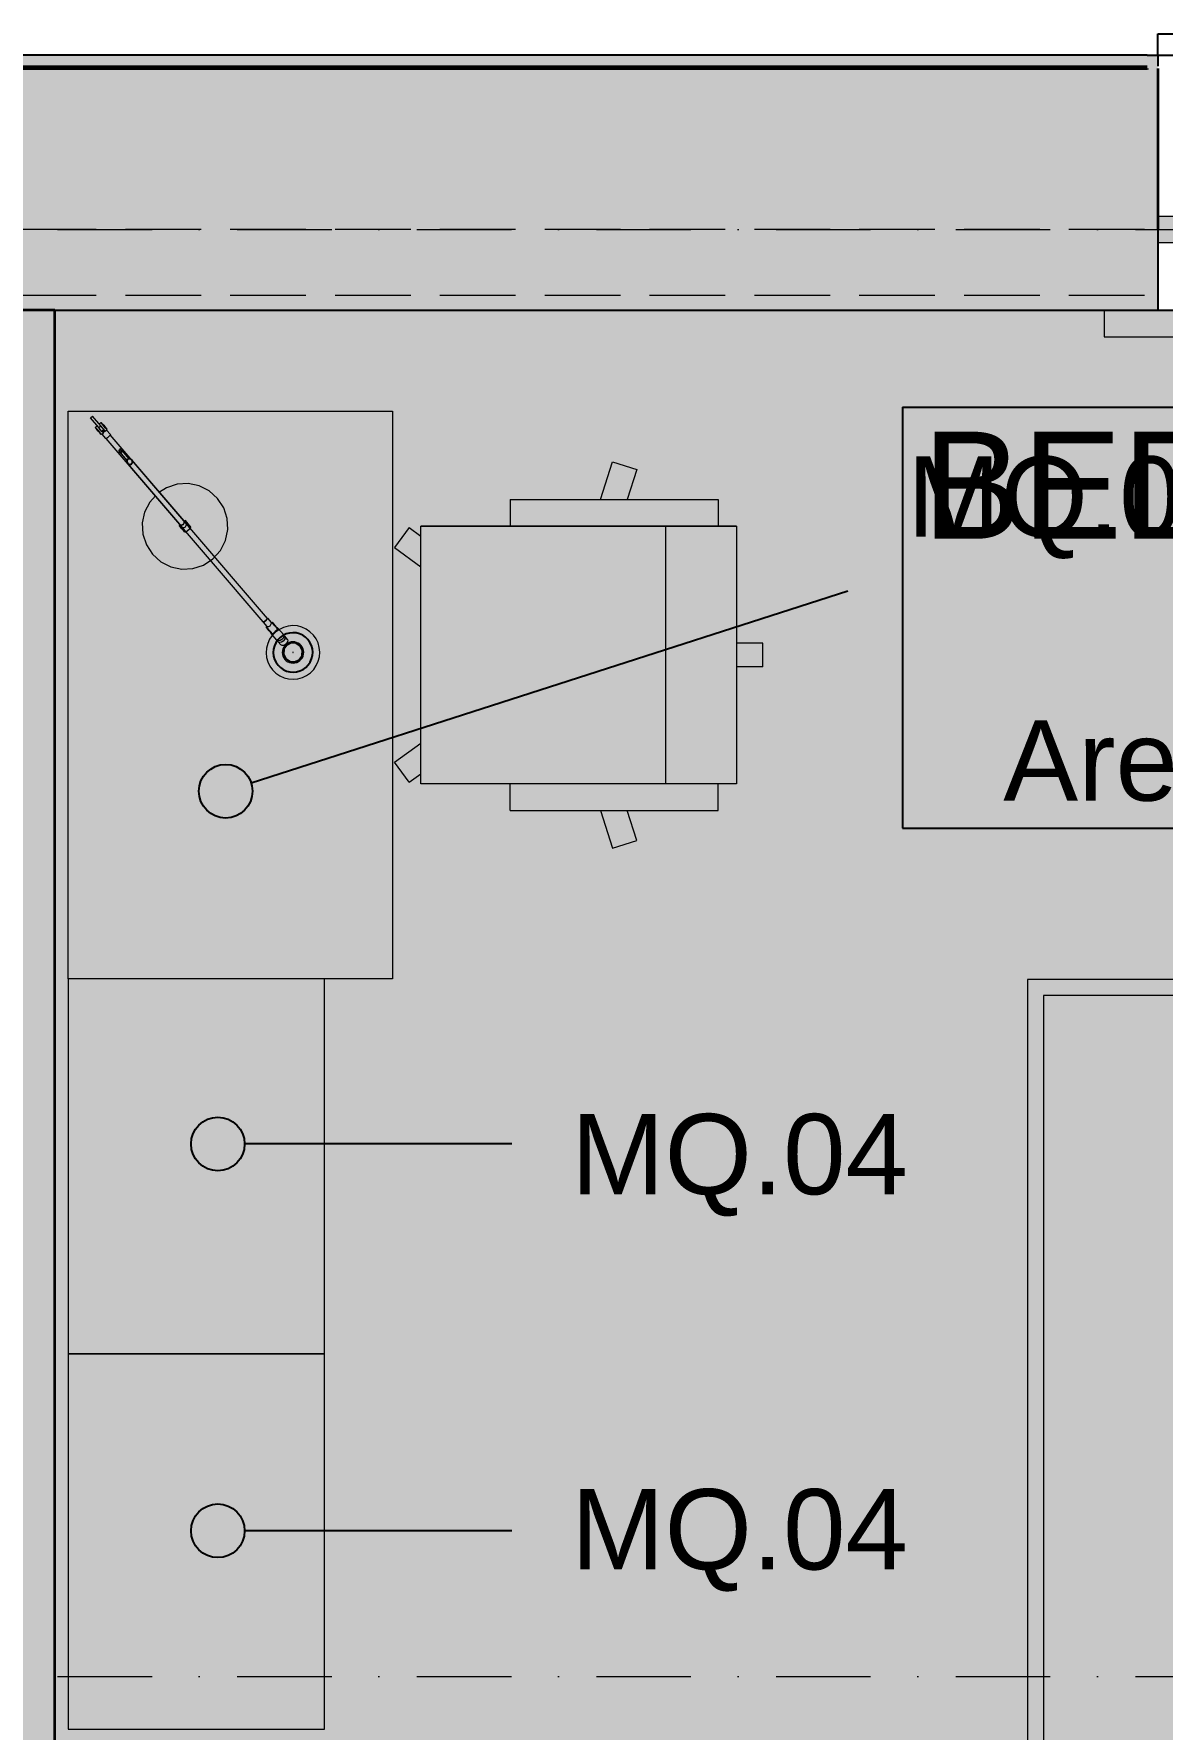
# Model space of a CAD drawing. Header units: millimetres. Extents: x -14278 to 103595, y -22378 to 34603.
# Drawn here: x 74082 to 76188, y -5315 to -2152 of the extents above; entities that cross this region are included whole.
import ezdxf
from ezdxf.enums import TextEntityAlignment as Align

# ---------------------------------------------------------------- set-up
doc = ezdxf.new("R2010")
doc.units = ezdxf.units.MM
doc.header["$MEASUREMENT"] = 0
for name, pattern in [('Dashed', [282.222223, 141.111112, -141.111112]), ('Dot & Dashed', [335.138881, 176.388884, -88.194442, 0, -70.555556]), ('Hidden Line', [195.611112, 141.111112, -54.5])]:
    doc.linetypes.add(name, pattern=pattern)
for name, color, linetype in [('A-Zz_20_10_90-T_TextFFEInternal', 7, 'Continuous'), ('NewA-Ee_25_10-M_WallsExternal', 7, 'Continuous'), ('NewA-Ee_25_10-M_WallsInternal', 7, 'Continuous'), ('NewA-Ee_30_10-M_Roofs', 7, 'Continuous'), ('NewA-Ee_30_40-M_Floors', 7, 'Continuous'), ('NewA-Ee_40_20-M_GeneralFFAndEInternalFixed', 7, 'Continuous'), ('NewA-Ee_40_20-M_GeneralFFAndEInternalMovable', 7, 'Continuous'), ('NewA-SL-M_SpacesInternal', 7, 'Continuous'), ('NewA-Ss_30_25-M_CeilingAndSoffitSystems', 7, 'Continuous'), ('NewA-Zz_20_10_90-T_TextFFEInternal', 7, 'Continuous'), ('NewA-Zz_35_40_80-M_GridStructural', 7, 'Continuous'), ('NewA-Zz_50_90_00-M_GrossInternal', 7, 'Continuous'), ('NewA-Zz_60_50_90-P_VoidOpening', 7, 'Continuous')]:
    doc.layers.add(name, color=color, linetype=linetype)
doc.styles.add('GENERATED_STYLE_1', font='')
doc.styles.get('GENERATED_STYLE_1').set_extended_font_data('Arial')

# ---------------------------------------------------------------- blocks, each defined once
blk = doc.blocks.new('Slab_29_2', base_point=(94289.5, -11216.8))
at = {"layer": 'NewA-Ee_30_40-M_Floors', "linetype": 'Continuous', "lineweight": 13}
blk.add_hatch(color=254, dxfattribs=at).paths.add_polyline_path([(94289.5, -11216.8), (94289.5, -4919.6), (96739.2, -4919.6), (96739.2, -2667.5), (62189.8, -2667.5), (62189.8, -11216.8)])
at = {"layer": 'NewA-Ee_30_40-M_Floors', "color": 6, "linetype": 'Continuous', "lineweight": 13, "flags": 128}
blk.add_lwpolyline([(94289.5, -11216.8), (62189.8, -11216.8), (62189.8, -2667.5), (96739.2, -2667.5), (96739.2, -4919.6), (94289.5, -4919.6)], close=True, dxfattribs=at)
blk = doc.blocks.new('BEDROOM_207_32_2', base_point=(76461.8, -3202.3))
at = {"layer": 'NewA-SL-M_SpacesInternal', "color": 253, "linetype": 'Continuous', "lineweight": 13}
for p, q in [((74121.1, -2667.5), (74121.1, -6670.9)), ((77950.7, -2667.5), (74121.1, -2667.5))]:
    blk.add_line(p, q, dxfattribs=at)
at = {"layer": 'NewA-SL-M_SpacesInternal', "linetype": 'Continuous'}
for p, q in [((75703.2, -2848.7), (75703.2, -3163)), ((75703.2, -2848.7), (77220.5, -2848.7)), ((75703.2, -3163), (75703.2, -3398.7)), ((75703.2, -3398.7), (75703.2, -3634.4)), ((75703.2, -3634.4), (77220.5, -3634.4))]:
    blk.add_line(p, q, dxfattribs=at)
at = {"layer": 'NewA-SL-M_SpacesInternal', "color": 5, "lineweight": 70, "style": 'GENERATED_STYLE_1'}
for tag, height, p in [('ROOM_NAME', 200, (76461.8, -2894.4)), ('ROOM_NUMBER', 150, (76461.8, -3197.3)), ('adj_text', 150, (76461.8, -3433))]:
    blk.add_attdef(tag, text='', height=height, dxfattribs=at).set_placement(p, align=Align.TOP_CENTER)
blk = doc.blocks.new('Slab_41_2', base_point=(74121.1, -2667.5))
at = {"layer": 'NewA-Ss_30_25-M_CeilingAndSoffitSystems', "linetype": 'Continuous', "lineweight": 0}
blk.add_hatch(color=255, dxfattribs=at).paths.add_polyline_path([(74121.1, -2667.5), (74121.1, -6670.9), (74947.6, -6670.9), (74947.6, -9621.9), (76180.5, -9621.9), (76180.5, -6670.9), (77950.7, -6670.9), (77950.7, -2667.5)])
at = {"layer": 'NewA-Ss_30_25-M_CeilingAndSoffitSystems', "color": 6, "linetype": 'Continuous', "lineweight": 13, "flags": 128}
blk.add_lwpolyline([(74121.1, -2667.5), (74121.1, -6670.9), (74947.6, -6670.9), (74947.6, -9621.9), (76180.5, -9621.9), (76180.5, -6670.9), (77950.7, -6670.9), (77950.7, -2667.5)], close=True, dxfattribs=at)
blk = doc.blocks.new('Double Window 19_2')
at = {"layer": 'NewA-Ee_25_10-M_WallsExternal', "linetype": 'Continuous', "lineweight": 13}
for points in [[(-750, 0), (-750, -50), (-700, -50), (-700, 0)], [(0, -50), (0, 0), (-50, 0), (-50, -50)], [(0, 0), (0, -50), (50, -50), (50, 0)], [(750, -50), (750, 0), (700, 0), (700, -50)]]:
    blk.add_hatch(color=104, dxfattribs=at).paths.add_polyline_path(points)
at = {"layer": 'NewA-Ee_25_10-M_WallsExternal', "linetype": 'Continuous'}
for p, q in [((-750, 300), (-750, 340)), ((-750, 340), (750, 340)), ((750, 340), (750, 300)), ((-700, 0), (-50, 0)), ((50, 0), (700, 0)), ((-750, -24.9), (-750, -50)), ((-700, -25), (-50, -25)), ((50, -25), (700, -25)), ((750, -24.9), (750, -50)), ((-50, -50), (-700, -50)), ((700, -50), (50, -50)), ((-750, -175.2), (750, -175.2))]:
    blk.add_line(p, q, dxfattribs=at)
at = {"layer": 'NewA-Ee_25_10-M_WallsExternal', "linetype": 'Dashed'}
blk.add_line((-750, 300), (750, 300), dxfattribs=at)
at = {"layer": 'NewA-Ee_25_10-M_WallsExternal', "color": 24, "linetype": 'Continuous', "lineweight": 13}
for p, q in [((-750, 0), (-700, 0)), ((-700, 0), (-700, -50)), ((-50, -50), (-50, 0)), ((-50, 0), (0, 0)), ((0, 0), (50, 0)), ((50, 0), (50, -50)), ((700, -50), (700, 0)), ((700, 0), (750, 0)), ((-700, -50), (-750, -50)), ((0, -50), (-50, -50)), ((50, -50), (0, -50)), ((750, -50), (700, -50))]:
    blk.add_line(p, q, dxfattribs=at)
at = {"layer": 'NewA-Ee_25_10-M_WallsExternal', "color": 92, "linetype": 'Continuous', "lineweight": 35}
for p, q in [((-750, 0), (-750, -24.9)), ((750, 0), (750, -24.9))]:
    blk.add_line(p, q, dxfattribs=at)
blk = doc.blocks.new('Wall_68_2', base_point=(62039.5, -2517.3))
at = {"layer": 'NewA-Ee_25_10-M_WallsExternal', "linetype": 'Continuous', "lineweight": 13}
for points in [[(72319.6, -2192.3), (72319.6, -2212.5), (76159.4, -2212.5), (76159.4, -2192.3)], [(76159.4, -2192.3), (76159.4, -2492.3), (76179.5, -2492.3), (76179.5, -2192.3)], [(72299.5, -2492.3), (72299.5, -2517.3), (76179.5, -2517.3), (76179.5, -2492.3), (76159.4, -2492.3), (76159.4, -2217.2), (72319.6, -2217.2), (72319.6, -2492.3)], [(76179.5, -2517.3), (72299.5, -2517.3), (72299.5, -2542.3), (72312.5, -2542.3), (72312.5, -2587.6), (76166.5, -2587.6), (76166.5, -2542.3), (76179.5, -2542.3)], [(76166.5, -2667.5), (76179.5, -2667.5), (76179.5, -2542.3), (76166.5, -2542.3)], [(72312.5, -2587.6), (72312.5, -2651.1), (76166.5, -2651.1), (76166.5, -2587.6)], [(76166.5, -2651.1), (72312.5, -2651.1), (72312.5, -2667.5), (76166.5, -2667.5)]]:
    blk.add_hatch(color=6, dxfattribs=at).paths.add_polyline_path(points)
at = {"layer": 'NewA-Ee_25_10-M_WallsExternal', "linetype": 'Continuous'}
for p, q in [((72319.6, -2212.5), (76159.4, -2212.5)), ((76159.4, -2192.3), (76179.5, -2192.3)), ((76179.5, -2192.3), (76179.5, -2212.5)), ((76179.5, -2517.3), (76179.5, -2542.3)), ((76179.5, -2542.3), (76179.5, -2587.6)), ((76179.5, -2587.6), (76179.5, -2651.1)), ((76179.5, -2651.1), (76179.5, -2667.5)), ((76166.5, -2667.5), (76179.5, -2667.5))]:
    blk.add_line(p, q, dxfattribs=at)
at = {"layer": 'NewA-Ee_25_10-M_WallsExternal', "color": 92, "linetype": 'Continuous', "lineweight": 35}
for p, q in [((72319.6, -2217.2), (76159.4, -2217.2)), ((76179.5, -2217.2), (76179.5, -2492.3)), ((76179.5, -2492.3), (76179.5, -2517.3))]:
    blk.add_line(p, q, dxfattribs=at)
at = {"layer": 'NewA-Ee_25_10-M_WallsExternal', "linetype": 'Continuous', "flags": 128}
for points in [[(76159.4, -2192.3), (72319.6, -2192.3)], [(72312.5, -2667.5), (76166.5, -2667.5)]]:
    blk.add_lwpolyline(points, dxfattribs=at)
at = {"layer": 'NewA-Ee_25_10-M_WallsExternal', "linetype": 'Continuous', "zscale": 1000}
blk.add_blockref('Double Window 19_2', (76929.5, -2492.3), dxfattribs=at)
blk = doc.blocks.new('Wall_82_2', base_point=(73971.1, -2667.5))
at = {"layer": 'NewA-Ee_25_10-M_WallsInternal', "linetype": 'Continuous', "lineweight": 13}
blk.add_hatch(color=6, dxfattribs=at).paths.add_polyline_path([(73971.1, -6670.9), (74121.1, -6670.9), (74121.1, -2667.5), (73971.1, -2667.5)])
at = {"layer": 'NewA-Ee_25_10-M_WallsInternal', "color": 92, "linetype": 'Continuous', "lineweight": 35, "flags": 128}
for points in [[(74121.1, -2667.5), (73971.1, -2667.5)], [(74121.1, -6670.9), (74121.1, -2667.5)]]:
    blk.add_lwpolyline(points, dxfattribs=at)
blk = doc.blocks.new('Morph_19_2', base_point=(62039.5, -17767.3))
at = {"layer": 'NewA-Ee_40_20-M_GeneralFFAndEInternalMovable', "linetype": 'Continuous'}
for p, q in [((74241.9, -2928.3), (74241.2, -2929.4)), ((74241.2, -2929.4), (74241.2, -2930.9)), ((74241.2, -2930.9), (74241.9, -2932.2)), ((74243.1, -2927.8), (74241.9, -2928.3)), ((74241.9, -2932.2), (74243.1, -2933.1)), ((74244.5, -2928), (74243.1, -2927.8)), ((74243.1, -2933.1), (74244.5, -2933.3)), ((74245.7, -2928.9), (74244.5, -2928)), ((74244.5, -2933.3), (74245.7, -2932.8)), ((74246.4, -2930.3), (74245.7, -2928.9)), ((74245.7, -2932.8), (74246.4, -2931.7)), ((74246.4, -2931.7), (74246.4, -2930.3)), ((74257.1, -2946.1), (74255.7, -2948.3)), ((74255.7, -2948.3), (74255.7, -2951.1)), ((74255.7, -2951.1), (74257, -2953.7)), ((74257, -2953.7), (74259.4, -2955.5)), ((74259.5, -2945.1), (74257.1, -2946.1)), ((74259.4, -2955.5), (74262.1, -2955.8)), ((74262.3, -2945.5), (74259.5, -2945.1)), ((74262.1, -2955.8), (74264.5, -2954.8)), ((74264.6, -2947.2), (74262.3, -2945.5)), ((74264.5, -2954.8), (74265.9, -2952.6)), ((74266, -2949.8), (74264.6, -2947.2)), ((74265.9, -2952.6), (74266, -2949.8)), ((74562.4, -3288.7), (74554, -3292.7)), ((74571.7, -3289.4), (74562.4, -3288.7)), ((74579.4, -3294.7), (74571.7, -3289.4)), ((74548.7, -3300.4), (74548, -3309.7)), ((74548, -3309.7), (74552, -3318.1)), ((74554, -3292.7), (74548.7, -3300.4)), ((74552, -3318.1), (74559.7, -3323.4)), ((74569, -3324.1), (74577.4, -3320.1)), ((74577.4, -3320.1), (74582.7, -3312.4)), ((74583.4, -3303.1), (74579.4, -3294.7)), ((74582.7, -3312.4), (74583.4, -3303.1)), ((74559.7, -3323.4), (74569, -3324.1))]:
    blk.add_line(p, q, dxfattribs=at)
at = {"layer": 'NewA-Ee_40_20-M_GeneralFFAndEInternalMovable', "color": 6, "linetype": 'Continuous', "lineweight": 13, "flags": 128}
for points in [[(74187.5, -2868.7), (74191.3, -2865.5)], [(74187.7, -2868.9), (74187.5, -2868.7)], [(74203.2, -2887), (74187.7, -2868.9)], [(74191.5, -2865.7), (74191.3, -2865.5)], [(74207, -2883.8), (74191.5, -2865.7)], [(74204, -2880.2), (74207, -2877.6)], [(74207.8, -2878.6), (74207, -2877.6)], [(74207.6, -2878.4), (74208.4, -2877.7)], [(74209.2, -2878.6), (74208.4, -2877.7)], [(74197, -2887.5), (74197.8, -2886.8)], [(74197.8, -2888.4), (74197, -2887.5)], [(74197.1, -2886.1), (74200.2, -2883.5)], [(74198, -2887.1), (74197.1, -2886.1)], [(74199.7, -2890.6), (74197.8, -2888.4)], [(74200.2, -2889.6), (74198, -2887.1)], [(74202.3, -2893.7), (74199.7, -2890.6)], [(74203.1, -2893.1), (74200.2, -2889.6)], [(74204.9, -2896.7), (74202.3, -2893.7)], [(74206, -2896.5), (74203.1, -2893.1)], [(74203.2, -2887), (74207, -2883.8)], [(74206.1, -2890.5), (74203.2, -2887)], [(74206.8, -2898.9), (74204.9, -2896.7)], [(74208.1, -2898.9), (74206, -2896.5)], [(74209.1, -2893.9), (74206.1, -2890.5)], [(74207.4, -2899.6), (74206.8, -2898.9)], [(74209.9, -2887.2), (74207, -2883.8)], [(74207.4, -2899.6), (74208.2, -2899)], [(74210, -2881.2), (74207.8, -2878.6)], [(74208.8, -2899.7), (74208.1, -2898.9)], [(74208.8, -2893.6), (74212.6, -2890.3)], [(74208.8, -2899.7), (74209.9, -2898.8)], [(74211.2, -2896.3), (74209.1, -2893.9)], [(74211.1, -2880.9), (74209.2, -2878.6)], [(74209.5, -2894.4), (74211, -2892.3)], [(74216.5, -2907.2), (74209.6, -2899.1)], [(74211.3, -2892.7), (74209.8, -2894.7)], [(74212.9, -2890.6), (74209.9, -2887.2)], [(74210.1, -2898.6), (74209.9, -2898.7)], [(74213, -2884.6), (74210, -2881.2)], [(74211.3, -2896.9), (74210.1, -2898.6)], [(74210.2, -2895.2), (74211.8, -2893.2)], [(74211, -2892.3), (74213.3, -2891.1)], [(74213.7, -2883.9), (74211.1, -2880.9)], [(74212.7, -2895.3), (74211.1, -2896.3)], [(74211.5, -2896.7), (74211.2, -2896.3)], [(74213.6, -2891.5), (74211.3, -2892.7)], [(74213.2, -2894.8), (74211.3, -2896.9)], [(74211.8, -2893.2), (74214, -2892)], [(74214.9, -2893.1), (74212.9, -2890.6)], [(74215.9, -2888), (74213, -2884.6)], [(74215.5, -2893.3), (74213.2, -2894.8)], [(74216.3, -2887), (74213.7, -2883.9)], [(74214.9, -2893), (74213.7, -2894.5)], [(74215.3, -2893.4), (74214.9, -2893.1)], [(74217.4, -2892.4), (74215.5, -2893.3)], [(74218, -2890.5), (74215.9, -2888)], [(74218.2, -2889.1), (74216.3, -2887)], [(74217.4, -2907.1), (74216.5, -2907.2)], [(74510.2, -3249.3), (74217.1, -2907.1)], [(74217.5, -2892.2), (74217.4, -2892.4)], [(74219.2, -2906.1), (74217.4, -2907.1)], [(74217.6, -2892.2), (74218.7, -2891.3)], [(74224.8, -2900), (74217.9, -2891.9)], [(74218.7, -2891.3), (74218, -2890.5)], [(74218.1, -2890.5), (74218.8, -2889.9)], [(74218.8, -2889.9), (74218.2, -2889.1)], [(74221.4, -2904.4), (74219.2, -2906.1)], [(74223.4, -2902.5), (74221.4, -2904.4)], [(74224.6, -2900.9), (74223.4, -2902.5)], [(74224.8, -2900), (74224.6, -2900.9)], [(74517.8, -3242.8), (74224.7, -2900.6)], [(74241.9, -2932.2), (74255.7, -2948.3)], [(74245.7, -2928.9), (74259.5, -2945.1)], [(74257, -2953.7), (74354.1, -3067.1)], [(74264.6, -2947.2), (74361.7, -3060.6)], [(74308.8, -3014.1), (74298.2, -3025.9), (74288.7, -3044.5), (74284.4, -3064.9), (74285.5, -3085.8), (74292, -3105.7), (74303.4, -3123.2), (74318.9, -3137.1), (74337.6, -3146.6), (74358, -3150.9), (74378.9, -3149.8), (74398.7, -3143.3), (74416.2, -3131.9), (74430.2, -3116.3), (74439.6, -3097.7), (74443.9, -3077.3), (74442.8, -3056.4), (74436.3, -3036.6), (74424.9, -3019.1), (74409.4, -3005.1), (74390.8, -2995.7), (74370.3, -2991.4), (74349.5, -2992.5), (74329.6, -2999), (74316.3, -3007.6)], [(74353.1, -3065.8), (74353.7, -3067.4)], [(74353.4, -3068.5), (74354.1, -3067.9)], [(74353.7, -3067.4), (74357.2, -3071.4)], [(74353.7, -3067.4), (74355.9, -3068.7)], [(74354.1, -3067.1), (74356.1, -3068.3)], [(74358.5, -3068.3), (74360.8, -3067.1)], [(74358.5, -3068.8), (74361.1, -3067.5)], [(74362.1, -3060.2), (74360.6, -3059.3)], [(74360.8, -3067.1), (74362.3, -3065.1)], [(74361.1, -3067.5), (74362.7, -3065.2)], [(74362.6, -3062.7), (74361.7, -3060.6)], [(74362.1, -3060.2), (74365.5, -3064.3)], [(74363.1, -3062.5), (74362.1, -3060.2)], [(74362.3, -3065.1), (74362.6, -3062.7)], [(74362.5, -3060.7), (74363.2, -3060)], [(74362.7, -3065.2), (74363.1, -3062.5)], [(74364, -3061), (74363.2, -3060)], [(74363.9, -3060.8), (74364.7, -3060.2)], [(74366.2, -3063.5), (74364, -3061)], [(74365.4, -3061), (74364.7, -3060.2)], [(74367.3, -3063.2), (74365.4, -3061)], [(74366.7, -3066.7), (74365.5, -3064.3)], [(74369.1, -3066.9), (74366.2, -3063.5)], [(74366.6, -3068.7), (74366.7, -3066.7)], [(74369.9, -3066.2), (74367.3, -3063.2)], [(74372, -3070.3), (74369.1, -3066.9)], [(74372.5, -3069.3), (74369.9, -3066.2)], [(74353.3, -3069.9), (74354, -3069.3)], [(74354, -3070.7), (74353.3, -3069.9)], [(74354.2, -3069.4), (74353.4, -3068.5)], [(74355.9, -3073), (74354, -3070.7)], [(74356.3, -3071.9), (74354.2, -3069.4)], [(74355.9, -3068.7), (74358.5, -3068.8)], [(74358.5, -3076), (74355.9, -3073)], [(74356.1, -3068.3), (74358.5, -3068.3)], [(74359.2, -3075.3), (74356.3, -3071.9)], [(74357.2, -3071.4), (74359.4, -3072.9)], [(74361.1, -3079), (74358.5, -3076)], [(74362.2, -3078.8), (74359.2, -3075.3)], [(74359.4, -3072.9), (74361.4, -3073.2)], [(74363, -3081.3), (74361.1, -3079)], [(74361.9, -3073.2), (74362.4, -3073.3)], [(74364.3, -3081.3), (74362.2, -3078.8)], [(74362.4, -3073.3), (74365.1, -3072.2)], [(74363.7, -3082.1), (74363, -3081.3)], [(74363.7, -3082.1), (74364.4, -3081.4)], [(74365.1, -3082.2), (74364.3, -3081.3)], [(74365.1, -3072.2), (74366.6, -3069.7)], [(74365.1, -3082.2), (74375, -3073.7)], [(74366.6, -3069.7), (74366.6, -3069.2)], [(74374.2, -3072.8), (74372, -3070.3)], [(74374.4, -3071.5), (74372.5, -3069.3)], [(74375, -3073.7), (74374.2, -3072.8)], [(74374.3, -3073), (74375.1, -3072.3)], [(74375.1, -3072.3), (74374.4, -3071.5)], [(74510, -3249.1), (74509.9, -3249.7)], [(74509.9, -3249.7), (74510.8, -3249.6)], [(74509.9, -3249.7), (74516.9, -3257.9)], [(74511.1, -3249.3), (74510.2, -3249.3)], [(74510.8, -3249.6), (74512.6, -3248.6)], [(74512.7, -3248.4), (74511.1, -3249.3)], [(74512.6, -3248.6), (74514.7, -3246.9)], [(74514.7, -3246.8), (74512.7, -3248.4)], [(74514.7, -3246.9), (74516.7, -3245)], [(74516.5, -3245.1), (74514.7, -3246.8)], [(74516, -3258.4), (74516.8, -3257.7)], [(74517.6, -3243.7), (74516.5, -3245.1)], [(74516.7, -3245), (74518, -3243.4)], [(74518.2, -3242.5), (74517.6, -3242.6)], [(74517.8, -3242.8), (74517.6, -3243.7)], [(74518, -3243.4), (74518.2, -3242.5)], [(74518.1, -3258.1), (74518.2, -3258.1), (74520.4, -3257.8)], [(74518.2, -3242.5), (74525.2, -3250.7)], [(74520.4, -3257.8), (74523, -3256.5)], [(74523, -3256.5), (74524.6, -3254.2)], [(74524.6, -3254.2), (74525.3, -3252), (74525.3, -3251.9)], [(74525.1, -3250.6), (74525.9, -3249.9)], [(74525.3, -3251.9), (74525.2, -3250.7)], [(74526.7, -3250.8), (74525.9, -3249.9)], [(74526.5, -3250.7), (74527.3, -3250)], [(74528.8, -3253.3), (74526.7, -3250.8)], [(74528, -3250.8), (74527.3, -3250)], [(74529.9, -3253.1), (74528, -3250.8)], [(74531.7, -3256.8), (74528.8, -3253.3)], [(74532.5, -3256.1), (74529.9, -3253.1)], [(74534.7, -3260.2), (74531.7, -3256.8)], [(74535.1, -3259.1), (74532.5, -3256.1)], [(74515.9, -3259.8), (74516.6, -3259.1)], [(74516.6, -3260.6), (74515.9, -3259.8)], [(74516.8, -3259.3), (74516, -3258.4)], [(74518.5, -3262.8), (74516.6, -3260.6)], [(74518.9, -3261.8), (74516.8, -3259.3)], [(74516.9, -3257.9), (74518.1, -3258.1)], [(74521.1, -3265.9), (74518.5, -3262.8)], [(74521.9, -3265.2), (74518.9, -3261.8)], [(74523.7, -3268.9), (74521.1, -3265.9)], [(74524.8, -3268.6), (74521.9, -3265.2)], [(74525.6, -3271.1), (74523.7, -3268.9)], [(74525.2, -3271.4), (74524.6, -3269.9)], [(74526.9, -3271.1), (74524.8, -3268.6)], [(74535.7, -3283.6), (74525.2, -3271.4)], [(74526.1, -3271.8), (74525.2, -3271.4)], [(74526.3, -3271.9), (74525.6, -3271.1)], [(74526.3, -3271.9), (74527.1, -3271.3)], [(74527.2, -3272.1), (74526.4, -3271.9)], [(74527.7, -3272.1), (74526.9, -3271.1)], [(74527.6, -3271.9), (74527.2, -3272.1)], [(74527.7, -3272.1), (74528.7, -3271.2)], [(74529.5, -3270.3), (74528.9, -3270.8)], [(74532.2, -3267.3), (74529.5, -3270.3)], [(74535.6, -3265.1), (74532.2, -3267.3)], [(74536.8, -3262.7), (74534.7, -3260.2)], [(74537, -3261.4), (74535.1, -3259.1)], [(74536.1, -3264.6), (74535.6, -3265.1)], [(74538.2, -3284.9), (74535.7, -3283.6)], [(74536, -3260.2), (74537.4, -3261)], [(74538.3, -3286.4), (74536.2, -3283.9)], [(74536.6, -3264.5), (74537.6, -3263.6)], [(74537.6, -3263.6), (74536.8, -3262.7)], [(74536.9, -3262.8), (74537.7, -3262.2)], [(74537.7, -3262.2), (74537, -3261.4)], [(74547.8, -3273.2), (74537.4, -3261)], [(74537.4, -3261), (74537.5, -3262)], [(74537.7, -3263.1), (74537.4, -3263.4)], [(74537.6, -3262.3), (74537.7, -3263.1)], [(74538.2, -3286.6), (74538, -3285.9)], [(74541.6, -3284.4), (74538.2, -3284.9)], [(74543.1, -3292.4), (74538.2, -3286.6)], [(74540.6, -3287.8), (74538.2, -3286.6)], [(74540.8, -3287.6), (74538.3, -3286.4)], [(74544.1, -3287.3), (74540.6, -3287.8)], [(74544.1, -3287.1), (74540.8, -3287.6)], [(74545.1, -3282.3), (74541.6, -3284.4)], [(74547.5, -3285.1), (74544.1, -3287.1)], [(74547.6, -3285.3), (74544.1, -3287.3)], [(74547.7, -3279.2), (74545.1, -3282.3)], [(74550, -3282.1), (74547.5, -3285.1)], [(74550.2, -3282.1), (74547.6, -3285.3)], [(74548.7, -3275.9), (74547.7, -3279.2)], [(74547.8, -3273.2), (74548.7, -3275.9)], [(74550.1, -3276.3), (74548, -3273.9)], [(74549.7, -3275.9), (74550.3, -3276.1)], [(74550.9, -3278.9), (74550, -3282.1)], [(74550.1, -3276.3), (74550.9, -3278.9)], [(74551.2, -3278.8), (74550.2, -3282.1)], [(74555.3, -3282), (74550.3, -3276.1)], [(74550.3, -3276.1), (74551.2, -3278.8)], [(74555.1, -3288), (74552.6, -3291.1)], [(74556.1, -3284.6), (74555.1, -3288)], [(74555.3, -3282), (74556.1, -3284.6)], [(74545.6, -3293.6), (74543.1, -3292.4)], [(74549.1, -3293.2), (74545.6, -3293.6)], [(74552.6, -3291.1), (74549.1, -3293.2)], [(74565.5, -3306.2), (74565.4, -3306.3)], [(74565.4, -3306.3), (74565.4, -3306.5)], [(74565.4, -3306.5), (74565.4, -3306.6)], [(74565.4, -3306.6), (74565.6, -3306.7)], [(74565.6, -3306.1), (74565.5, -3306.2)], [(74565.8, -3306.1), (74565.6, -3306.1)], [(74565.6, -3306.7), (74565.8, -3306.8)], [(74566, -3306.2), (74565.8, -3306.1)], [(74565.8, -3306.8), (74565.9, -3306.7)], [(74565.9, -3306.7), (74566, -3306.5)], [(74566, -3306.4), (74566, -3306.2)], [(74566, -3306.5), (74566, -3306.4)]]:
    blk.add_lwpolyline(points, dxfattribs=at)
for points in [[(74518.9, -3324), (74522.7, -3331.9), (74527.7, -3338.9), (74533.9, -3345), (74541.1, -3350), (74549.1, -3353.6), (74557.5, -3355.7), (74566.2, -3356.4), (74574.9, -3355.6), (74583.3, -3353.2), (74591.1, -3349.5), (74598.2, -3344.4), (74604.3, -3338.2), (74609.2, -3331), (74612.9, -3323), (74615, -3314.6), (74615.7, -3305.9), (74614.8, -3297.2), (74612.5, -3288.8), (74608.7, -3281), (74603.7, -3273.9), (74597.4, -3267.8), (74590.3, -3262.9), (74582.3, -3259.3), (74573.9, -3257.1), (74565.2, -3256.4), (74556.5, -3257.3), (74548.1, -3259.6), (74540.3, -3263.4), (74533.2, -3268.4), (74527.1, -3274.7), (74522.1, -3281.9), (74518.5, -3289.8), (74516.4, -3298.2), (74515.7, -3306.9), (74516.5, -3315.6)], [(74550.5, -3319.4), (74553, -3321.9), (74555.9, -3323.8), (74559, -3325.3), (74562.4, -3326.1), (74565.9, -3326.4), (74569.4, -3326.1), (74572.7, -3325.1), (74575.9, -3323.6), (74578.7, -3321.6), (74581.1, -3319.1), (74583.1, -3316.2), (74584.6, -3313.1), (74585.4, -3309.7), (74585.7, -3306.2), (74585.4, -3302.7), (74584.4, -3299.4), (74582.9, -3296.2), (74580.9, -3293.4), (74578.4, -3291), (74575.5, -3289), (74572.3, -3287.6), (74569, -3286.7), (74565.5, -3286.4), (74562, -3286.8), (74558.7, -3287.7), (74555.5, -3289.2), (74552.7, -3291.2), (74550.2, -3293.7), (74548.3, -3296.6), (74546.8, -3299.8), (74546, -3303.1), (74545.7, -3306.6), (74546, -3310.1), (74547, -3313.4), (74548.5, -3316.6)]]:
    blk.add_lwpolyline(points, close=True, dxfattribs=at)
at = {"layer": 'NewA-Ee_40_20-M_GeneralFFAndEInternalMovable', "linetype": 'Continuous', "flags": 128}
blk.add_lwpolyline([(74528.9, -3306.8), (74529.5, -3313.2), (74531.3, -3319.3), (74534, -3325.1), (74537.8, -3330.3), (74542.3, -3334.8), (74547.6, -3338.5), (74553.5, -3341.1), (74559.7, -3342.7), (74566.1, -3343.2), (74572.5, -3342.6), (74578.6, -3340.9), (74584.4, -3338.1), (74589.6, -3334.4), (74594.1, -3329.8), (74597.7, -3324.5), (74600.4, -3318.6), (74602, -3312.4), (74602.5, -3306), (74601.9, -3299.7), (74600.1, -3293.5), (74597.4, -3287.7), (74593.6, -3282.5), (74589.1, -3278), (74583.8, -3274.4), (74577.9, -3271.7), (74571.7, -3270.1), (74565.3, -3269.6), (74558.9, -3270.3), (74552.8, -3272), (74547, -3274.7), (74541.8, -3278.5), (74537.3, -3283.1), (74533.7, -3288.3), (74531, -3294.2), (74529.4, -3300.4)], close=True, dxfattribs=at)
blk = doc.blocks.new('Standard grid marker_2')
at = {"layer": 'NewA-Zz_35_40_80-M_GridStructural', "color": 6, "linetype": 'Dot & Dashed', "lineweight": 13}
blk.add_line((1000, 0), (40175.6, 0), dxfattribs=at)
at = {"layer": 'NewA-Zz_35_40_80-M_GridStructural', "style": 'GENERATED_STYLE_1'}
blk.add_attdef('AC_MarkerText_1', text='', height=250, dxfattribs=at).set_placement((41425.6, 14.3), align=Align.MIDDLE_CENTER)
blk = doc.blocks.new('Standard grid marker_4')
at = {"layer": 'NewA-Zz_35_40_80-M_GridStructural', "color": 6, "linetype": 'Dot & Dashed', "lineweight": 13}
blk.add_line((1000, 0), (40175.6, 0), dxfattribs=at)
blk = doc.blocks.new('Venetian Blind 19')
at = {"layer": 'NewA-Ee_40_20-M_GeneralFFAndEInternalFixed', "color": 1, "linetype": 'Continuous', "lineweight": 18}
for p, q in [((1700, 50), (0, 50)), ((0, 50), (0, 0)), ((1700, 0), (1700, 50)), ((0, 0), (1700, 0))]:
    blk.add_line(p, q, dxfattribs=at)
blk = doc.blocks.new('Office Desk Rect 19')
at = {"layer": 'NewA-Ee_40_20-M_GeneralFFAndEInternalMovable', "color": 1, "linetype": 'Continuous', "lineweight": 18}
for p, q in [((1058.8625, 604.8375), (0, 604.8375)), ((0, 604.8375), (0, 0)), ((1058.8625, 0), (1058.8625, 604.8375)), ((0, 0), (1058.8625, 0))]:
    blk.add_line(p, q, dxfattribs=at)
blk = doc.blocks.new('Office Chair 04 19')
at = {"layer": 'NewA-Ee_40_20-M_GeneralFFAndEInternalMovable', "color": 1, "linetype": 'Continuous', "lineweight": 18}
for p, q in [((335.5, 682), (335.5, 632.6)), ((335.5, 682), (379.5, 682)), ((379.5, 682), (379.5, 632.6)), ((597.6, 632.6), (117.3, 632.6)), ((117.3, 632.6), (117.3, 43.3)), ((117.3, 632.6), (117.3, 43.3)), ((597.6, 632.6), (597.6, 43.3)), ((597.6, 43.3), (597.6, 632.6)), ((597.6, 632.6), (597.6, 43.3)), ((67.3, 210.1), (67.3, 598.2)), ((67.3, 598.2), (117.3, 598.2)), ((647.6, 598.2), (597.6, 598.2)), ((647.6, 210.1), (647.6, 598.2)), ((117.3, 501), (597.6, 501)), ((-3.2, 401.5), (11.5, 446.7)), ((11.5, 446.7), (67.3, 428.6)), ((703.4, 446.7), (647.6, 428.6)), ((718.1, 401.5), (703.4, 446.7)), ((67.3, 378.6), (-3.2, 401.5)), ((647.6, 378.6), (718.1, 401.5)), ((67.3, 210.1), (117.3, 210.1)), ((67.3, 210.1), (117.3, 210.1)), ((647.6, 210.1), (597.6, 210.1)), ((647.6, 210.1), (597.6, 210.1)), ((117.3, 43.3), (597.6, 43.3)), ((119.9, 21.7), (135.6, 43.3)), ((157.3, -5.4), (192.7, 43.3)), ((557.7, -5.4), (522.2, 43.3)), ((595, 21.7), (579.3, 43.3)), ((119.9, 21.7), (157.3, -5.4)), ((595, 21.7), (557.7, -5.4))]:
    blk.add_line(p, q, dxfattribs=at)
blk = doc.blocks.new('Bed Double 19')
at = {"layer": 'NewA-Ee_40_20-M_GeneralFFAndEInternalMovable', "color": 1, "linetype": 'Continuous', "lineweight": 18}
for p, q in [((1489.1, 1985.4), (0, 1985.4)), ((0, 1985.4), (0, 0)), ((1489.1, 0), (1489.1, 1985.4)), ((684.5, 1925.4), (60, 1925.4)), ((60, 1925.4), (60, 1505.4)), ((684.5, 1545.4), (684.5, 1925.4)), ((1429.1, 1925.4), (804.5, 1925.4)), ((804.5, 1925.4), (804.5, 1545.4)), ((1429.1, 1505.4), (1429.1, 1925.4)), ((210, 1545.4), (30, 1365.4)), ((170, 1505.4), (210, 1545.4)), ((210, 1545.4), (684.5, 1545.4)), ((744.5, 1545.4), (210, 1545.4)), ((210, 1545.4), (210, 1365.4)), ((1279.1, 1545.4), (744.5, 1545.4)), ((804.5, 1545.4), (1279.1, 1545.4)), ((1279.1, 1545.4), (1319.1, 1505.4)), ((1459.1, 1365.4), (1279.1, 1545.4)), ((1279.1, 1545.4), (1279.1, 1365.4)), ((60, 1505.4), (170, 1505.4)), ((1319.1, 1505.4), (1429.1, 1505.4)), ((30, 1365.4), (30, 30)), ((30, 1365.4), (210, 1365.4)), ((1459.1, 1365.4), (1279.1, 1365.4)), ((1459.1, 30), (1459.1, 1365.4)), ((0, 0), (1489.1, 0)), ((30, 30), (744.5, 30)), ((744.5, 30), (1459.1, 30))]:
    blk.add_line(p, q, dxfattribs=at)
blk = doc.blocks.new('Credenza 19_2')
at = {"layer": 'NewA-Ee_40_20-M_GeneralFFAndEInternalMovable', "color": 1, "linetype": 'Continuous', "lineweight": 18}
for p, q in [((700, 478.4), (0, 478.4)), ((0, 478.4), (0, 0)), ((700, 0), (700, 478.4)), ((0, 0), (700, 0))]:
    blk.add_line(p, q, dxfattribs=at)
blk = doc.blocks.new('Beam_16_2', base_point=(96889.5, -11217.3))
at = {"layer": 'NewA-Ee_30_10-M_Roofs', "color": 6, "linetype": 'Hidden Line', "lineweight": 13}
blk.add_line((96889.5, -2517.3), (62039.5, -2517.3), dxfattribs=at)
blk = doc.blocks.new('Line_79_2', base_point=(74974, -4223.6))
at = {"layer": 'NewA-Zz_20_10_90-T_TextFFEInternal', "linetype": 'Continuous'}
blk.add_hatch(color=256, dxfattribs=at).paths.add_polyline_path([(74475.4, -4223.6), (74471.6, -4204.5), (74460.7, -4188.3), (74444.5, -4177.4), (74425.4, -4173.6), (74406.2, -4177.4), (74390, -4188.3), (74379.2, -4204.5), (74375.4, -4223.6), (74379.2, -4242.8), (74390, -4259), (74406.2, -4269.8), (74425.4, -4273.6), (74444.5, -4269.8), (74460.7, -4259), (74471.6, -4242.8)])
blk.add_line((74974, -4223.6), (74475.4, -4223.6), dxfattribs=at)
blk.add_circle((74425.4, -4223.6), 50, dxfattribs=at)
blk = doc.blocks.new('Line_80_2', base_point=(74974, -4945.3))
at = {"layer": 'NewA-Zz_20_10_90-T_TextFFEInternal', "linetype": 'Continuous'}
blk.add_hatch(color=256, dxfattribs=at).paths.add_polyline_path([(74475.4, -4945.3), (74471.6, -4926.2), (74460.7, -4909.9), (74444.5, -4899.1), (74425.4, -4895.3), (74406.2, -4899.1), (74390, -4909.9), (74379.2, -4926.2), (74375.4, -4945.3), (74379.2, -4964.4), (74390, -4980.6), (74406.2, -4991.5), (74425.4, -4995.3), (74444.5, -4991.5), (74460.7, -4980.6), (74471.6, -4964.4)])
blk.add_line((74974, -4945.3), (74475.4, -4945.3), dxfattribs=at)
blk.add_circle((74425.4, -4945.3), 50, dxfattribs=at)
blk = doc.blocks.new('Line_88_2', base_point=(75601.1, -3192.2))
at = {"layer": 'NewA-Zz_20_10_90-T_TextFFEInternal', "linetype": 'Continuous'}
blk.add_hatch(color=256, dxfattribs=at).paths.add_polyline_path([(74490, -3565.4), (74486.2, -3546.3), (74475.4, -3530.1), (74459.1, -3519.2), (74440, -3515.4), (74420.9, -3519.2), (74404.7, -3530.1), (74393.8, -3546.3), (74390, -3565.4), (74393.8, -3584.6), (74404.7, -3600.8), (74420.9, -3611.6), (74440, -3615.4), (74459.1, -3611.6), (74475.4, -3600.8), (74486.2, -3584.6)])
blk.add_line((75601.1, -3192.2), (74487.6, -3550.1), dxfattribs=at)
blk.add_circle((74440, -3565.4), 50, dxfattribs=at)
blk = doc.blocks.new('Label_176_2', base_point=(74974, -4783.2))
at = {"layer": 'A-Zz_20_10_90-T_TextFFEInternal', "insert": (75399, -4867.5), "char_height": 150, "attachment_point": 2, "style": 'GENERATED_STYLE_1'}
blk.add_mtext('\\fArial|b0|i0|c0|p34;MQ.04\\fArial|b0|i0|c0|p34;\\fArial|b0|i0|c0|p34;\\fArial|b0|i0|c0|p34;\\fArial|b0|i0|c0|p34;\\fArial|b0|i0|c0|p34;\\fArial|b0|i0|c0|p34;\\fArial|b0|i0|c0|p34;\\fArial|b0|i0|c0|p34;\\fArial|b0|i0|c0|p34;\\fArial|b0|i0|c0|p34;\\fArial|b0|i0|c0|p34;\\fArial|b0|i0|c0|p34;\\fArial|b0|i0|c0|p34;\\fArial|b0|i0|c0|p34;\\fArial|b0|i0|c0|p34;\\fArial|b0|i0|c0|p34;\\fArial|b0|i0|c0|p34;\\fArial|b0|i0|c0|p34;\\fArial|b0|i0|c0|p34;\\fArial|b0|i0|c0|p34;\\fArial|b0|i0|c0|p34;\\fArial|b0|i0|c0|p34;\\fArial|b0|i0|c0|p34;\\fArial|b0|i0|c0|p34;\\fArial|b0|i0|c0|p34;\\fArial|b0|i0|c0|p34;\\fArial|b0|i0|c0|p34;\\fArial|b0|i0|c0|p34;\\fArial|b0|i0|c0|p34;}', dxfattribs=at)
blk = doc.blocks.new('Label_177_2', base_point=(74974, -4083.2))
at = {"layer": 'A-Zz_20_10_90-T_TextFFEInternal', "insert": (75399, -4167.5), "char_height": 150, "attachment_point": 2, "style": 'GENERATED_STYLE_1'}
blk.add_mtext('\\fArial|b0|i0|c0|p34;MQ.04\\fArial|b0|i0|c0|p34;\\fArial|b0|i0|c0|p34;\\fArial|b0|i0|c0|p34;\\fArial|b0|i0|c0|p34;\\fArial|b0|i0|c0|p34;\\fArial|b0|i0|c0|p34;\\fArial|b0|i0|c0|p34;\\fArial|b0|i0|c0|p34;\\fArial|b0|i0|c0|p34;\\fArial|b0|i0|c0|p34;\\fArial|b0|i0|c0|p34;\\fArial|b0|i0|c0|p34;\\fArial|b0|i0|c0|p34;\\fArial|b0|i0|c0|p34;\\fArial|b0|i0|c0|p34;\\fArial|b0|i0|c0|p34;\\fArial|b0|i0|c0|p34;\\fArial|b0|i0|c0|p34;\\fArial|b0|i0|c0|p34;\\fArial|b0|i0|c0|p34;\\fArial|b0|i0|c0|p34;\\fArial|b0|i0|c0|p34;\\fArial|b0|i0|c0|p34;\\fArial|b0|i0|c0|p34;\\fArial|b0|i0|c0|p34;\\fArial|b0|i0|c0|p34;\\fArial|b0|i0|c0|p34;\\fArial|b0|i0|c0|p34;\\fArial|b0|i0|c0|p34;}', dxfattribs=at)
blk = doc.blocks.new('Label_178_2', base_point=(75601.1, -2856.5))
at = {"layer": 'A-Zz_20_10_90-T_TextFFEInternal', "insert": (76026.1, -2940.7), "char_height": 150, "attachment_point": 2, "style": 'GENERATED_STYLE_1'}
blk.add_mtext('\\fArial|b0|i0|c0|p34;MQ.03\\fArial|b0|i0|c0|p34;\\fArial|b0|i0|c0|p34;\\fArial|b0|i0|c0|p34;\\fArial|b0|i0|c0|p34;\\fArial|b0|i0|c0|p34;\\fArial|b0|i0|c0|p34;\\fArial|b0|i0|c0|p34;\\fArial|b0|i0|c0|p34;\\fArial|b0|i0|c0|p34;\\fArial|b0|i0|c0|p34;\\fArial|b0|i0|c0|p34;\\fArial|b0|i0|c0|p34;\\fArial|b0|i0|c0|p34;\\fArial|b0|i0|c0|p34;\\fArial|b0|i0|c0|p34;\\fArial|b0|i0|c0|p34;\\fArial|b0|i0|c0|p34;\\fArial|b0|i0|c0|p34;\\fArial|b0|i0|c0|p34;\\fArial|b0|i0|c0|p34;\\fArial|b0|i0|c0|p34;\\fArial|b0|i0|c0|p34;\\fArial|b0|i0|c0|p34;\\fArial|b0|i0|c0|p34;\\fArial|b0|i0|c0|p34;\\fArial|b0|i0|c0|p34;\\fArial|b0|i0|c0|p34;\\fArial|b0|i0|c0|p34;\\fArial|b0|i0|c0|p34;}', dxfattribs=at)
blk = doc.blocks.new('Beam_18_2', base_point=(96889.5, -11340.6))
at = {"layer": 'NewA-Zz_60_50_90-P_VoidOpening', "color": 6, "linetype": 'Hidden Line', "lineweight": 13}
blk.add_line((96889.5, -2640.6), (62039.5, -2640.6), dxfattribs=at)

msp = doc.modelspace()

# ---------------------------------------------------------------- hatches: boundary and pattern name
at = {"layer": 'NewA-Zz_50_90_00-M_GrossInternal', "linetype": 'Continuous', "lineweight": 140}
msp.add_hatch(color=1, dxfattribs=at).paths.add_polyline_path([(62189.8, -2667.5), (96739.2, -2667.5), (96739.2, -11067), (67539.2, -11067), (67539.2, -15617), (64089.8, -15617), (64089.8, -11067), (62189.8, -11067)])

# ---------------------------------------------------------------- linework, layer by layer
at = {"layer": 'NewA-Zz_50_90_00-M_GrossInternal', "linetype": 'Continuous', "flags": 128}
msp.add_lwpolyline([(62189.8, -2667.5), (96739.2, -2667.5), (96739.2, -11067), (67539.2, -11067), (67539.2, -15617), (64089.8, -15617), (64089.8, -11067), (62189.8, -11067)], close=True, dxfattribs=at)

# ---------------------------------------------------------------- block references
at = {"layer": 'A-Zz_20_10_90-T_TextFFEInternal', "color": 6, "linetype": 'Continuous', "lineweight": 13}
for name, p in [('Label_178_2', (75601.1, -2856.5)), ('Label_177_2', (74974, -4083.2)), ('Label_176_2', (74974, -4783.2))]:
    msp.add_blockref(name, p, dxfattribs=at)
at = {"layer": 'NewA-Ee_25_10-M_WallsExternal', "color": 92, "lineweight": 35}
msp.add_blockref('Wall_68_2', (62039.5, -2517.3), dxfattribs=at)
at = {"layer": 'NewA-Ee_25_10-M_WallsInternal', "color": 92, "lineweight": 35}
msp.add_blockref('Wall_82_2', (73971.1, -2667.5), dxfattribs=at)
at = {"layer": 'NewA-Ee_30_10-M_Roofs', "color": 6, "lineweight": 13}
msp.add_blockref('Beam_16_2', (96889.5, -11217.3), dxfattribs=at)
at = {"layer": 'NewA-Ee_30_40-M_Floors', "color": 6, "linetype": 'Continuous', "lineweight": 13}
msp.add_blockref('Slab_29_2', (94289.5, -11216.8), dxfattribs=at)
at = {"layer": 'NewA-Ee_40_20-M_GeneralFFAndEInternalFixed', "color": 6, "linetype": 'Continuous', "lineweight": 13, "zscale": 1000}
msp.add_blockref('Venetian Blind 19', (76079.5, -2717.5), dxfattribs=at)
at = {"layer": 'NewA-Ee_40_20-M_GeneralFFAndEInternalMovable', "color": 6, "linetype": 'Continuous', "lineweight": 13, "xscale": -1, "zscale": 1000}
for name, p, rotation in [('Office Desk Rect 19', (74751.1, -2856.5), 90), ('Office Chair 04 19', (74760.7, -3668.6), 270)]:
    msp.add_blockref(name, p, dxfattribs=dict(at, rotation=rotation))
at = {"layer": 'NewA-Ee_40_20-M_GeneralFFAndEInternalMovable', "linetype": 'Continuous', "lineweight": 0}
msp.add_blockref('Morph_19_2', (62039.5, -17767.3), dxfattribs=at)
at = {"layer": 'NewA-Ee_40_20-M_GeneralFFAndEInternalMovable', "color": 6, "linetype": 'Continuous', "lineweight": 13, "zscale": 1000}
for name, p, rotation in [('Credenza 19_2', (74624.6, -4615.3), 90), ('Bed Double 19', (75936.4, -3916.4), 270), ('Credenza 19_2', (74624.6, -5315.3), 90)]:
    msp.add_blockref(name, p, dxfattribs=dict(at, rotation=rotation))
at = {"layer": 'NewA-SL-M_SpacesInternal', "linetype": 'Continuous'}
ref = msp.add_blockref('BEDROOM_207_32_2', (76461.8, -3202.3), dxfattribs=at)
ref.add_attrib('ROOM_NAME', 'BEDROOM', dxfattribs={"color": 5, "lineweight": 70, "height": 200, "style": 'GENERATED_STYLE_1'}).set_placement((76461.8, -2894.4), align=Align.TOP_CENTER)
ref.add_attrib('adj_text', 'Area: 19 m2', dxfattribs={"color": 5, "lineweight": 70, "height": 150, "style": 'GENERATED_STYLE_1'}).set_placement((76461.8, -3433), align=Align.TOP_CENTER)
at = {"layer": 'NewA-Ss_30_25-M_CeilingAndSoffitSystems', "color": 6, "linetype": 'Continuous', "lineweight": 13}
msp.add_blockref('Slab_41_2', (74121.1, -2667.5), dxfattribs=at)
at = {"layer": 'NewA-Zz_20_10_90-T_TextFFEInternal', "linetype": 'Continuous'}
for name, p in [('Line_88_2', (75601.1, -3192.2)), ('Line_79_2', (74974, -4223.6)), ('Line_80_2', (74974, -4945.3))]:
    msp.add_blockref(name, p, dxfattribs=at)
at = {"layer": 'NewA-Zz_35_40_80-M_GridStructural', "color": 1, "linetype": 'Continuous', "lineweight": 18, "zscale": 1000, "rotation": 180}
msp.add_blockref('Standard grid marker_4', (101562.8, -2217.3), dxfattribs=at)
at = {"layer": 'NewA-Zz_35_40_80-M_GridStructural', "color": 1, "linetype": 'Continuous', "lineweight": 18, "zscale": 1000}
for p in [(60387.2, -2517.3), (60387.2, -5217.3)]:
    msp.add_blockref('Standard grid marker_2', p, dxfattribs=at)
at = {"layer": 'NewA-Zz_60_50_90-P_VoidOpening', "color": 6, "lineweight": 13}
msp.add_blockref('Beam_18_2', (96889.5, -11340.6), dxfattribs=at)

doc.saveas('drawing.dxf')
